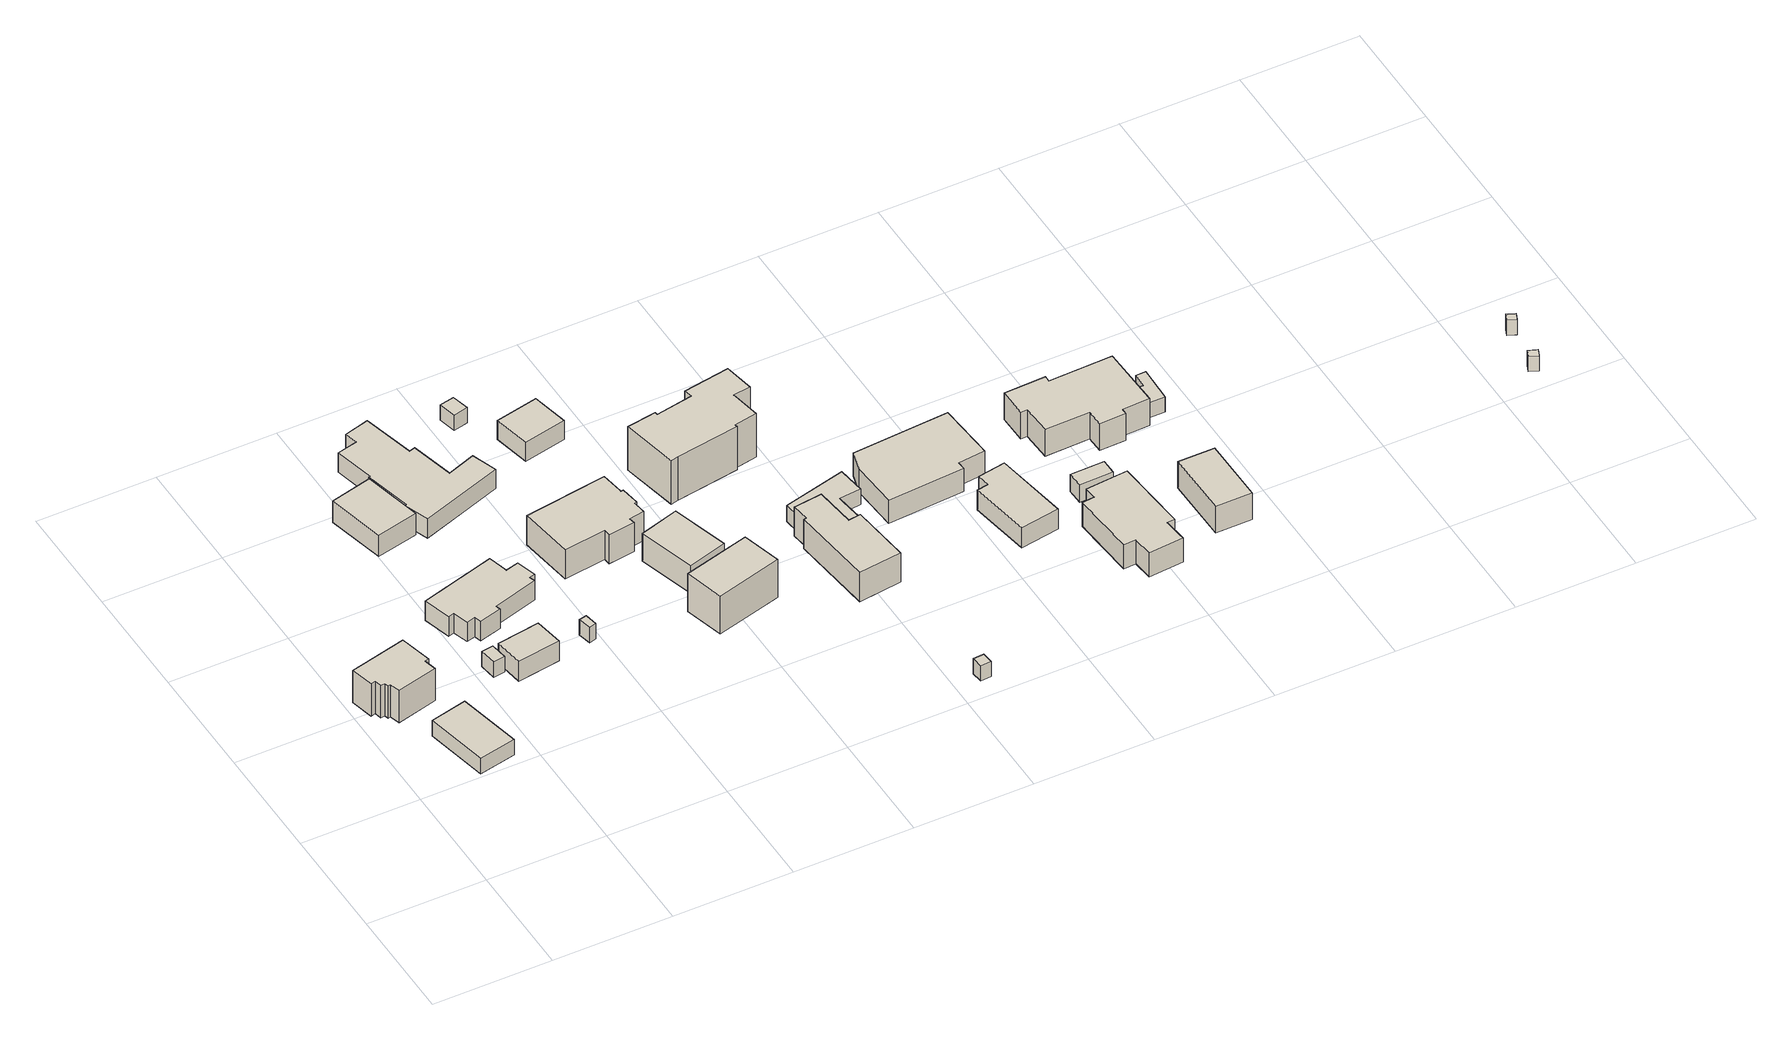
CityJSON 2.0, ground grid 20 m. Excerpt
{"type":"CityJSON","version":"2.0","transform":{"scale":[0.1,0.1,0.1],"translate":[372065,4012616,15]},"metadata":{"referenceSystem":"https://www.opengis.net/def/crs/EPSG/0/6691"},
"CityObjects":{
"building1":{"type":"Building","attributes":{"枝番":1,"利根川水系渡良瀬川洪水浸水想定区域（計画規模）.規模":"L1","利根川水系渡良瀬川洪水浸水想定区域（計画規模）.浸水ランク":"1","利根川水系渡良瀬川洪水浸水想定区域（計画規模）.浸水深":0.05,"利根川水系渡良瀬川洪水浸水想定区域（想定最大規模）.規模":"L2","利根川水系渡良瀬川洪水浸水想定区域（想定最大規模）.浸水ランク":"2","利根川水系渡良瀬川洪水浸水想定区域（想定最大規模）.浸水深":0.65,"利根川水系渡良瀬川洪水浸水想定区域（想定最大規模）.継続時間":14.2,"利根川水系矢場川洪水浸水想定区域（想定最大規模）.規模":"L2","利根川水系矢場川洪水浸水想定区域（想定最大規模）.浸水ランク":"1","利根川水系矢場川洪水浸水想定区域（想定最大規模）.浸水深":0.19,"利根川水系利根川洪水浸水想定区域（計画規模）.規模":"L1","利根川水系利根川洪水浸水想定区域（計画規模）.浸水ランク":"2","利根川水系利根川洪水浸水想定区域（計画規模）.浸水深":1.1,"利根川水系利根川洪水浸水想定区域（想定最大規模）.規模":"L2","利根川水系利根川洪水浸水想定区域（想定最大規模）.浸水ランク":"3","利根川水系利根川洪水浸水想定区域（想定最大規模）.浸水深":3.33,"usage":"411","measuredHeight":6.7,"BuildingDetails.prefecture":"10","BuildingDetails.city":"10207","BuildingDetails.surveyYear":2016},"geometry":[{"type":"Solid","lod":"1","boundaries":[[[[0,1,2,3,4,5,6,7,8,9,10,11]],[[10,12,13,11]],[[9,14,12,10]],[[8,15,14,9]],[[7,16,15,8]],[[6,17,16,7]],[[5,18,17,6]],[[4,19,18,5]],[[3,20,19,4]],[[2,21,20,3]],[[1,22,21,2]],[[0,23,22,1]],[[11,13,23,0]],[[12,14,15,16,17,18,19,20,21,22,23,13]]]]}]},
"building2":{"type":"Building","attributes":{"枝番":1,"利根川水系渡良瀬川洪水浸水想定区域（計画規模）.規模":"L1","利根川水系渡良瀬川洪水浸水想定区域（計画規模）.浸水ランク":"1","利根川水系渡良瀬川洪水浸水想定区域（計画規模）.浸水深":0.25,"利根川水系渡良瀬川洪水浸水想定区域（想定最大規模）.規模":"L2","利根川水系渡良瀬川洪水浸水想定区域（想定最大規模）.浸水ランク":"2","利根川水系渡良瀬川洪水浸水想定区域（想定最大規模）.浸水深":1.23,"利根川水系渡良瀬川洪水浸水想定区域（想定最大規模）.継続時間":14.2,"利根川水系矢場川洪水浸水想定区域（想定最大規模）.規模":"L2","利根川水系矢場川洪水浸水想定区域（想定最大規模）.浸水ランク":"1","利根川水系矢場川洪水浸水想定区域（想定最大規模）.浸水深":0.03,"利根川水系利根川洪水浸水想定区域（計画規模）.規模":"L1","利根川水系利根川洪水浸水想定区域（計画規模）.浸水ランク":"2","利根川水系利根川洪水浸水想定区域（計画規模）.浸水深":1.6,"利根川水系利根川洪水浸水想定区域（想定最大規模）.規模":"L2","利根川水系利根川洪水浸水想定区域（想定最大規模）.浸水ランク":"3","利根川水系利根川洪水浸水想定区域（想定最大規模）.浸水深":3.83,"usage":"411","measuredHeight":7,"BuildingDetails.prefecture":"10","BuildingDetails.city":"10207","BuildingDetails.surveyYear":2016},"geometry":[{"type":"Solid","lod":"1","boundaries":[[[[24,25,26,27]],[[26,28,29,27]],[[25,30,28,26]],[[24,31,30,25]],[[27,29,31,24]],[[28,30,31,29]]]]}]},
"building3":{"type":"Building","attributes":{"枝番":1,"利根川水系渡良瀬川洪水浸水想定区域（計画規模）.規模":"L1","利根川水系渡良瀬川洪水浸水想定区域（計画規模）.浸水ランク":"1","利根川水系渡良瀬川洪水浸水想定区域（計画規模）.浸水深":0.46,"利根川水系渡良瀬川洪水浸水想定区域（想定最大規模）.規模":"L2","利根川水系渡良瀬川洪水浸水想定区域（想定最大規模）.浸水ランク":"2","利根川水系渡良瀬川洪水浸水想定区域（想定最大規模）.浸水深":1.39,"利根川水系渡良瀬川洪水浸水想定区域（想定最大規模）.継続時間":38.4,"利根川水系矢場川洪水浸水想定区域（想定最大規模）.規模":"L2","利根川水系矢場川洪水浸水想定区域（想定最大規模）.浸水ランク":"1","利根川水系矢場川洪水浸水想定区域（想定最大規模）.浸水深":0.12,"利根川水系利根川洪水浸水想定区域（計画規模）.規模":"L1","利根川水系利根川洪水浸水想定区域（計画規模）.浸水ランク":"2","利根川水系利根川洪水浸水想定区域（計画規模）.浸水深":1.9,"利根川水系利根川洪水浸水想定区域（想定最大規模）.規模":"L2","利根川水系利根川洪水浸水想定区域（想定最大規模）.浸水ランク":"3","利根川水系利根川洪水浸水想定区域（想定最大規模）.浸水深":4.13,"BuildingDetails.prefecture":"10","BuildingDetails.city":"10207"},"geometry":[{"type":"Solid","lod":"1","boundaries":[[[[32,33,34,35]],[[34,36,37,35]],[[33,38,36,34]],[[32,39,38,33]],[[35,37,39,32]],[[36,38,39,37]]]]}]},
"building4":{"type":"Building","attributes":{"枝番":1,"利根川水系渡良瀬川洪水浸水想定区域（計画規模）.規模":"L1","利根川水系渡良瀬川洪水浸水想定区域（計画規模）.浸水ランク":"2","利根川水系渡良瀬川洪水浸水想定区域（計画規模）.浸水深":0.56,"利根川水系渡良瀬川洪水浸水想定区域（想定最大規模）.規模":"L2","利根川水系渡良瀬川洪水浸水想定区域（想定最大規模）.浸水ランク":"2","利根川水系渡良瀬川洪水浸水想定区域（想定最大規模）.浸水深":1.53,"利根川水系渡良瀬川洪水浸水想定区域（想定最大規模）.継続時間":38.4,"利根川水系矢場川洪水浸水想定区域（想定最大規模）.規模":"L2","利根川水系矢場川洪水浸水想定区域（想定最大規模）.浸水ランク":"1","利根川水系矢場川洪水浸水想定区域（想定最大規模）.浸水深":0.14,"利根川水系利根川洪水浸水想定区域（計画規模）.規模":"L1","利根川水系利根川洪水浸水想定区域（計画規模）.浸水ランク":"2","利根川水系利根川洪水浸水想定区域（計画規模）.浸水深":2.1,"利根川水系利根川洪水浸水想定区域（想定最大規模）.規模":"L2","利根川水系利根川洪水浸水想定区域（想定最大規模）.浸水ランク":"3","利根川水系利根川洪水浸水想定区域（想定最大規模）.浸水深":4.33,"measuredHeight":4.8,"BuildingDetails.prefecture":"10","BuildingDetails.city":"10207"},"geometry":[{"type":"Solid","lod":"1","boundaries":[[[[40,41,42,43]],[[42,44,45,43]],[[41,46,44,42]],[[40,47,46,41]],[[43,45,47,40]],[[44,46,47,45]]]]}]},
"building5":{"type":"Building","attributes":{"枝番":1,"利根川水系渡良瀬川洪水浸水想定区域（計画規模）.規模":"L1","利根川水系渡良瀬川洪水浸水想定区域（計画規模）.浸水ランク":"1","利根川水系渡良瀬川洪水浸水想定区域（計画規模）.浸水深":0.36,"利根川水系渡良瀬川洪水浸水想定区域（計画規模）.継続時間":3.5,"利根川水系渡良瀬川洪水浸水想定区域（想定最大規模）.規模":"L2","利根川水系渡良瀬川洪水浸水想定区域（想定最大規模）.浸水ランク":"2","利根川水系渡良瀬川洪水浸水想定区域（想定最大規模）.浸水深":1.28,"利根川水系渡良瀬川洪水浸水想定区域（想定最大規模）.継続時間":102.3,"利根川水系矢場川洪水浸水想定区域（想定最大規模）.規模":"L2","利根川水系矢場川洪水浸水想定区域（想定最大規模）.浸水ランク":"1","利根川水系矢場川洪水浸水想定区域（想定最大規模）.浸水深":0.05,"利根川水系利根川洪水浸水想定区域（計画規模）.規模":"L1","利根川水系利根川洪水浸水想定区域（計画規模）.浸水ランク":"2","利根川水系利根川洪水浸水想定区域（計画規模）.浸水深":1.9,"利根川水系利根川洪水浸水想定区域（想定最大規模）.規模":"L2","利根川水系利根川洪水浸水想定区域（想定最大規模）.浸水ランク":"3","利根川水系利根川洪水浸水想定区域（想定最大規模）.浸水深":4.13,"usage":"411","measuredHeight":4.8,"BuildingDetails.prefecture":"10","BuildingDetails.city":"10207","BuildingDetails.surveyYear":2016},"geometry":[{"type":"Solid","lod":"1","boundaries":[[[[48,49,50,51,52,53,54,55,56,57,58,59,60,61]],[[60,62,63,61]],[[59,64,62,60]],[[58,65,64,59]],[[57,66,65,58]],[[56,67,66,57]],[[55,68,67,56]],[[54,69,68,55]],[[53,70,69,54]],[[52,71,70,53]],[[51,72,71,52]],[[50,73,72,51]],[[49,74,73,50]],[[48,75,74,49]],[[61,63,75,48]],[[62,64,65,66,67,68,69,70,71,72,73,74,75,63]]]]}]},
"building6":{"type":"Building","attributes":{"枝番":1,"利根川水系渡良瀬川洪水浸水想定区域（計画規模）.規模":"L1","利根川水系渡良瀬川洪水浸水想定区域（計画規模）.浸水ランク":"1","利根川水系渡良瀬川洪水浸水想定区域（計画規模）.浸水深":0.09,"利根川水系渡良瀬川洪水浸水想定区域（計画規模）.継続時間":3.5,"利根川水系渡良瀬川洪水浸水想定区域（想定最大規模）.規模":"L2","利根川水系渡良瀬川洪水浸水想定区域（想定最大規模）.浸水ランク":"2","利根川水系渡良瀬川洪水浸水想定区域（想定最大規模）.浸水深":0.92,"利根川水系渡良瀬川洪水浸水想定区域（想定最大規模）.継続時間":102.3,"利根川水系矢場川洪水浸水想定区域（想定最大規模）.規模":"L2","利根川水系矢場川洪水浸水想定区域（想定最大規模）.浸水ランク":"1","利根川水系矢場川洪水浸水想定区域（想定最大規模）.浸水深":0.08,"利根川水系利根川洪水浸水想定区域（計画規模）.規模":"L1","利根川水系利根川洪水浸水想定区域（計画規模）.浸水ランク":"2","利根川水系利根川洪水浸水想定区域（計画規模）.浸水深":1.5,"利根川水系利根川洪水浸水想定区域（想定最大規模）.規模":"L2","利根川水系利根川洪水浸水想定区域（想定最大規模）.浸水ランク":"3","利根川水系利根川洪水浸水想定区域（想定最大規模）.浸水深":3.73,"usage":"411","measuredHeight":4.7,"BuildingDetails.prefecture":"10","BuildingDetails.city":"10207","BuildingDetails.surveyYear":2016},"geometry":[{"type":"Solid","lod":"1","boundaries":[[[[76,77,78,79]],[[78,80,81,79]],[[77,82,80,78]],[[76,83,82,77]],[[79,81,83,76]],[[80,82,83,81]]]]}]},
"building7":{"type":"Building","attributes":{"枝番":1,"利根川水系渡良瀬川洪水浸水想定区域（計画規模）.規模":"L1","利根川水系渡良瀬川洪水浸水想定区域（計画規模）.浸水ランク":"2","利根川水系渡良瀬川洪水浸水想定区域（計画規模）.浸水深":0.87,"利根川水系渡良瀬川洪水浸水想定区域（想定最大規模）.規模":"L2","利根川水系渡良瀬川洪水浸水想定区域（想定最大規模）.浸水ランク":"2","利根川水系渡良瀬川洪水浸水想定区域（想定最大規模）.浸水深":1.87,"利根川水系渡良瀬川洪水浸水想定区域（想定最大規模）.継続時間":38.4,"利根川水系矢場川洪水浸水想定区域（想定最大規模）.規模":"L2","利根川水系矢場川洪水浸水想定区域（想定最大規模）.浸水ランク":"1","利根川水系矢場川洪水浸水想定区域（想定最大規模）.浸水深":0.38,"利根川水系利根川洪水浸水想定区域（計画規模）.規模":"L1","利根川水系利根川洪水浸水想定区域（計画規模）.浸水ランク":"2","利根川水系利根川洪水浸水想定区域（計画規模）.浸水深":2.5,"利根川水系利根川洪水浸水想定区域（想定最大規模）.規模":"L2","利根川水系利根川洪水浸水想定区域（想定最大規模）.浸水ランク":"3","利根川水系利根川洪水浸水想定区域（想定最大規模）.浸水深":4.73,"BuildingDetails.prefecture":"10","BuildingDetails.city":"10207"},"geometry":[{"type":"Solid","lod":"1","boundaries":[[[[84,85,86,87]],[[86,88,89,87]],[[85,90,88,86]],[[84,91,90,85]],[[87,89,91,84]],[[88,90,91,89]]]]}]},
"building8":{"type":"Building","attributes":{"枝番":1,"利根川水系渡良瀬川洪水浸水想定区域（計画規模）.規模":"L1","利根川水系渡良瀬川洪水浸水想定区域（計画規模）.浸水ランク":"1","利根川水系渡良瀬川洪水浸水想定区域（計画規模）.浸水深":0.36,"利根川水系渡良瀬川洪水浸水想定区域（計画規模）.継続時間":3.5,"利根川水系渡良瀬川洪水浸水想定区域（想定最大規模）.規模":"L2","利根川水系渡良瀬川洪水浸水想定区域（想定最大規模）.浸水ランク":"2","利根川水系渡良瀬川洪水浸水想定区域（想定最大規模）.浸水深":1.18,"利根川水系渡良瀬川洪水浸水想定区域（想定最大規模）.継続時間":102.3,"利根川水系矢場川洪水浸水想定区域（想定最大規模）.規模":"L2","利根川水系矢場川洪水浸水想定区域（想定最大規模）.浸水ランク":"1","利根川水系矢場川洪水浸水想定区域（想定最大規模）.浸水深":0.07,"利根川水系利根川洪水浸水想定区域（計画規模）.規模":"L1","利根川水系利根川洪水浸水想定区域（計画規模）.浸水ランク":"2","利根川水系利根川洪水浸水想定区域（計画規模）.浸水深":1.9,"利根川水系利根川洪水浸水想定区域（想定最大規模）.規模":"L2","利根川水系利根川洪水浸水想定区域（想定最大規模）.浸水ランク":"3","利根川水系利根川洪水浸水想定区域（想定最大規模）.浸水深":4.13,"usage":"411","measuredHeight":4.9,"BuildingDetails.prefecture":"10","BuildingDetails.city":"10207","BuildingDetails.surveyYear":2016},"geometry":[{"type":"Solid","lod":"1","boundaries":[[[[92,93,94,95,96,97,98,99,100,101,102,103,104,105]],[[104,106,107,105]],[[103,108,106,104]],[[102,109,108,103]],[[101,110,109,102]],[[100,111,110,101]],[[99,112,111,100]],[[98,113,112,99]],[[97,114,113,98]],[[96,115,114,97]],[[95,116,115,96]],[[94,117,116,95]],[[93,118,117,94]],[[92,119,118,93]],[[105,107,119,92]],[[106,108,109,110,111,112,113,114,115,116,117,118,119,107]]]]}]},
"building9":{"type":"Building","attributes":{"枝番":1,"利根川水系渡良瀬川洪水浸水想定区域（計画規模）.規模":"L1","利根川水系渡良瀬川洪水浸水想定区域（計画規模）.浸水ランク":"2","利根川水系渡良瀬川洪水浸水想定区域（計画規模）.浸水深":0.55,"利根川水系渡良瀬川洪水浸水想定区域（計画規模）.継続時間":6,"利根川水系渡良瀬川洪水浸水想定区域（想定最大規模）.規模":"L2","利根川水系渡良瀬川洪水浸水想定区域（想定最大規模）.浸水ランク":"2","利根川水系渡良瀬川洪水浸水想定区域（想定最大規模）.浸水深":1.46,"利根川水系渡良瀬川洪水浸水想定区域（想定最大規模）.継続時間":135.3,"利根川水系矢場川洪水浸水想定区域（想定最大規模）.規模":"L2","利根川水系矢場川洪水浸水想定区域（想定最大規模）.浸水ランク":"1","利根川水系矢場川洪水浸水想定区域（想定最大規模）.浸水深":0.01,"利根川水系利根川洪水浸水想定区域（計画規模）.規模":"L1","利根川水系利根川洪水浸水想定区域（計画規模）.浸水ランク":"2","利根川水系利根川洪水浸水想定区域（計画規模）.浸水深":2.2,"利根川水系利根川洪水浸水想定区域（想定最大規模）.規模":"L2","利根川水系利根川洪水浸水想定区域（想定最大規模）.浸水ランク":"3","利根川水系利根川洪水浸水想定区域（想定最大規模）.浸水深":4.43,"usage":"411","measuredHeight":8.1,"BuildingDetails.prefecture":"10","BuildingDetails.city":"10207","BuildingDetails.surveyYear":2016},"geometry":[{"type":"Solid","lod":"1","boundaries":[[[[120,121,122,123,124,125,126,127,128,129,130,131]],[[130,132,133,131]],[[129,134,132,130]],[[128,135,134,129]],[[127,136,135,128]],[[126,137,136,127]],[[125,138,137,126]],[[124,139,138,125]],[[123,140,139,124]],[[122,141,140,123]],[[121,142,141,122]],[[120,143,142,121]],[[131,133,143,120]],[[132,134,135,136,137,138,139,140,141,142,143,133]]]]}]},
"building10":{"type":"Building","attributes":{"枝番":1,"利根川水系渡良瀬川洪水浸水想定区域（計画規模）.規模":"L1","利根川水系渡良瀬川洪水浸水想定区域（計画規模）.浸水ランク":"1","利根川水系渡良瀬川洪水浸水想定区域（計画規模）.浸水深":0.23,"利根川水系渡良瀬川洪水浸水想定区域（計画規模）.継続時間":3.5,"利根川水系渡良瀬川洪水浸水想定区域（想定最大規模）.規模":"L2","利根川水系渡良瀬川洪水浸水想定区域（想定最大規模）.浸水ランク":"2","利根川水系渡良瀬川洪水浸水想定区域（想定最大規模）.浸水深":1.08,"利根川水系渡良瀬川洪水浸水想定区域（想定最大規模）.継続時間":102.3,"利根川水系矢場川洪水浸水想定区域（想定最大規模）.規模":"L2","利根川水系利根川洪水浸水想定区域（計画規模）.規模":"L1","利根川水系利根川洪水浸水想定区域（計画規模）.浸水ランク":"2","利根川水系利根川洪水浸水想定区域（計画規模）.浸水深":1.9,"利根川水系利根川洪水浸水想定区域（想定最大規模）.規模":"L2","利根川水系利根川洪水浸水想定区域（想定最大規模）.浸水ランク":"3","利根川水系利根川洪水浸水想定区域（想定最大規模）.浸水深":4.13,"BuildingDetails.prefecture":"10","BuildingDetails.city":"10207"},"geometry":[{"type":"Solid","lod":"1","boundaries":[[[[144,145,146,147]],[[146,148,149,147]],[[145,150,148,146]],[[144,151,150,145]],[[147,149,151,144]],[[148,150,151,149]]]]}]},
"building11":{"type":"Building","attributes":{"枝番":1,"利根川水系渡良瀬川洪水浸水想定区域（計画規模）.規模":"L1","利根川水系渡良瀬川洪水浸水想定区域（計画規模）.浸水ランク":"2","利根川水系渡良瀬川洪水浸水想定区域（計画規模）.浸水深":0.52,"利根川水系渡良瀬川洪水浸水想定区域（計画規模）.継続時間":1.4,"利根川水系渡良瀬川洪水浸水想定区域（想定最大規模）.規模":"L2","利根川水系渡良瀬川洪水浸水想定区域（想定最大規模）.浸水ランク":"2","利根川水系渡良瀬川洪水浸水想定区域（想定最大規模）.浸水深":1.37,"利根川水系渡良瀬川洪水浸水想定区域（想定最大規模）.継続時間":82.3,"利根川水系矢場川洪水浸水想定区域（想定最大規模）.規模":"L2","利根川水系矢場川洪水浸水想定区域（想定最大規模）.浸水ランク":"1","利根川水系矢場川洪水浸水想定区域（想定最大規模）.浸水深":0.1,"利根川水系利根川洪水浸水想定区域（計画規模）.規模":"L1","利根川水系利根川洪水浸水想定区域（計画規模）.浸水ランク":"2","利根川水系利根川洪水浸水想定区域（計画規模）.浸水深":2.2,"利根川水系利根川洪水浸水想定区域（想定最大規模）.規模":"L2","利根川水系利根川洪水浸水想定区域（想定最大規模）.浸水ランク":"3","利根川水系利根川洪水浸水想定区域（想定最大規模）.浸水深":4.43,"usage":"411","measuredHeight":8.1,"BuildingDetails.prefecture":"10","BuildingDetails.city":"10207","BuildingDetails.surveyYear":2016},"geometry":[{"type":"Solid","lod":"1","boundaries":[[[[152,153,154,155]],[[154,156,157,155]],[[153,158,156,154]],[[152,159,158,153]],[[155,157,159,152]],[[156,158,159,157]]]]}]},
"building12":{"type":"Building","attributes":{"枝番":1,"利根川水系渡良瀬川洪水浸水想定区域（計画規模）.規模":"L1","利根川水系渡良瀬川洪水浸水想定区域（計画規模）.浸水ランク":"1","利根川水系渡良瀬川洪水浸水想定区域（計画規模）.浸水深":0.32,"利根川水系渡良瀬川洪水浸水想定区域（計画規模）.継続時間":1.4,"利根川水系渡良瀬川洪水浸水想定区域（想定最大規模）.規模":"L2","利根川水系渡良瀬川洪水浸水想定区域（想定最大規模）.浸水ランク":"2","利根川水系渡良瀬川洪水浸水想定区域（想定最大規模）.浸水深":1.16,"利根川水系渡良瀬川洪水浸水想定区域（想定最大規模）.継続時間":82.3,"利根川水系矢場川洪水浸水想定区域（想定最大規模）.規模":"L2","利根川水系矢場川洪水浸水想定区域（想定最大規模）.浸水ランク":"1","利根川水系矢場川洪水浸水想定区域（想定最大規模）.浸水深":0.27,"利根川水系利根川洪水浸水想定区域（計画規模）.規模":"L1","利根川水系利根川洪水浸水想定区域（計画規模）.浸水ランク":"2","利根川水系利根川洪水浸水想定区域（計画規模）.浸水深":2,"利根川水系利根川洪水浸水想定区域（想定最大規模）.規模":"L2","利根川水系利根川洪水浸水想定区域（想定最大規模）.浸水ランク":"3","利根川水系利根川洪水浸水想定区域（想定最大規模）.浸水深":4.23,"usage":"411","measuredHeight":5.7,"BuildingDetails.prefecture":"10","BuildingDetails.city":"10207","BuildingDetails.surveyYear":2016},"geometry":[{"type":"Solid","lod":"1","boundaries":[[[[160,161,162,163]],[[162,164,165,163]],[[161,166,164,162]],[[160,167,166,161]],[[163,165,167,160]],[[164,166,167,165]]]]}]},
"building13":{"type":"Building","attributes":{"枝番":1,"利根川水系渡良瀬川洪水浸水想定区域（計画規模）.規模":"L1","利根川水系渡良瀬川洪水浸水想定区域（計画規模）.浸水ランク":"2","利根川水系渡良瀬川洪水浸水想定区域（計画規模）.浸水深":0.62,"利根川水系渡良瀬川洪水浸水想定区域（計画規模）.継続時間":6,"利根川水系渡良瀬川洪水浸水想定区域（想定最大規模）.規模":"L2","利根川水系渡良瀬川洪水浸水想定区域（想定最大規模）.浸水ランク":"2","利根川水系渡良瀬川洪水浸水想定区域（想定最大規模）.浸水深":1.48,"利根川水系渡良瀬川洪水浸水想定区域（想定最大規模）.継続時間":135.3,"利根川水系矢場川洪水浸水想定区域（想定最大規模）.規模":"L2","利根川水系矢場川洪水浸水想定区域（想定最大規模）.浸水ランク":"1","利根川水系矢場川洪水浸水想定区域（想定最大規模）.浸水深":0.15,"利根川水系利根川洪水浸水想定区域（計画規模）.規模":"L1","利根川水系利根川洪水浸水想定区域（計画規模）.浸水ランク":"2","利根川水系利根川洪水浸水想定区域（計画規模）.浸水深":2.3,"利根川水系利根川洪水浸水想定区域（想定最大規模）.規模":"L2","利根川水系利根川洪水浸水想定区域（想定最大規模）.浸水ランク":"3","利根川水系利根川洪水浸水想定区域（想定最大規模）.浸水深":4.53,"measuredHeight":3.9,"BuildingDetails.prefecture":"10","BuildingDetails.city":"10207"},"geometry":[{"type":"Solid","lod":"1","boundaries":[[[[168,169,170,171]],[[170,172,173,171]],[[169,174,172,170]],[[168,175,174,169]],[[171,173,175,168]],[[172,174,175,173]]]]}]},
"building14":{"type":"Building","attributes":{"枝番":1,"利根川水系渡良瀬川洪水浸水想定区域（計画規模）.規模":"L1","利根川水系渡良瀬川洪水浸水想定区域（計画規模）.継続時間":5.8,"利根川水系渡良瀬川洪水浸水想定区域（想定最大規模）.規模":"L2","利根川水系渡良瀬川洪水浸水想定区域（想定最大規模）.浸水ランク":"1","利根川水系渡良瀬川洪水浸水想定区域（想定最大規模）.浸水深":0.23,"利根川水系渡良瀬川洪水浸水想定区域（想定最大規模）.継続時間":132,"利根川水系矢場川洪水浸水想定区域（想定最大規模）.規模":"L2","利根川水系利根川洪水浸水想定区域（計画規模）.規模":"L1","利根川水系利根川洪水浸水想定区域（計画規模）.浸水ランク":"2","利根川水系利根川洪水浸水想定区域（計画規模）.浸水深":1,"利根川水系利根川洪水浸水想定区域（想定最大規模）.規模":"L2","利根川水系利根川洪水浸水想定区域（想定最大規模）.浸水ランク":"3","利根川水系利根川洪水浸水想定区域（想定最大規模）.浸水深":3.23,"BuildingDetails.prefecture":"10","BuildingDetails.city":"10207"},"geometry":[{"type":"Solid","lod":"1","boundaries":[[[[176,177,178,179]],[[178,180,181,179]],[[177,182,180,178]],[[176,183,182,177]],[[179,181,183,176]],[[180,182,183,181]]]]}]},
"building15":{"type":"Building","attributes":{"枝番":1,"利根川水系渡良瀬川洪水浸水想定区域（計画規模）.規模":"L1","利根川水系渡良瀬川洪水浸水想定区域（計画規模）.浸水ランク":"1","利根川水系渡良瀬川洪水浸水想定区域（計画規模）.浸水深":0.4,"利根川水系渡良瀬川洪水浸水想定区域（想定最大規模）.規模":"L2","利根川水系渡良瀬川洪水浸水想定区域（想定最大規模）.浸水ランク":"2","利根川水系渡良瀬川洪水浸水想定区域（想定最大規模）.浸水深":1.25,"利根川水系渡良瀬川洪水浸水想定区域（想定最大規模）.継続時間":38.9,"利根川水系矢場川洪水浸水想定区域（想定最大規模）.規模":"L2","利根川水系矢場川洪水浸水想定区域（想定最大規模）.浸水ランク":"1","利根川水系矢場川洪水浸水想定区域（想定最大規模）.浸水深":0.05,"利根川水系利根川洪水浸水想定区域（計画規模）.規模":"L1","利根川水系利根川洪水浸水想定区域（計画規模）.浸水ランク":"2","利根川水系利根川洪水浸水想定区域（計画規模）.浸水深":2.1,"利根川水系利根川洪水浸水想定区域（想定最大規模）.規模":"L2","利根川水系利根川洪水浸水想定区域（想定最大規模）.浸水ランク":"3","利根川水系利根川洪水浸水想定区域（想定最大規模）.浸水深":4.33,"usage":"411","measuredHeight":6.1,"BuildingDetails.prefecture":"10","BuildingDetails.city":"10207","BuildingDetails.surveyYear":2016},"geometry":[{"type":"Solid","lod":"1","boundaries":[[[[184,185,186,187,188,189,190,191,192]],[[191,193,194,192]],[[190,195,193,191]],[[189,196,195,190]],[[188,197,196,189]],[[187,198,197,188]],[[186,199,198,187]],[[185,200,199,186]],[[184,201,200,185]],[[192,194,201,184]],[[193,195,196,197,198,199,200,201,194]]]]}]},
"building16":{"type":"Building","attributes":{"枝番":1,"利根川水系渡良瀬川洪水浸水想定区域（計画規模）.規模":"L1","利根川水系渡良瀬川洪水浸水想定区域（計画規模）.浸水ランク":"1","利根川水系渡良瀬川洪水浸水想定区域（計画規模）.浸水深":0.2,"利根川水系渡良瀬川洪水浸水想定区域（計画規模）.継続時間":6,"利根川水系渡良瀬川洪水浸水想定区域（想定最大規模）.規模":"L2","利根川水系渡良瀬川洪水浸水想定区域（想定最大規模）.浸水ランク":"2","利根川水系渡良瀬川洪水浸水想定区域（想定最大規模）.浸水深":1.05,"利根川水系渡良瀬川洪水浸水想定区域（想定最大規模）.継続時間":135.3,"利根川水系矢場川洪水浸水想定区域（想定最大規模）.規模":"L2","利根川水系矢場川洪水浸水想定区域（想定最大規模）.浸水ランク":"1","利根川水系矢場川洪水浸水想定区域（想定最大規模）.浸水深":0.09,"利根川水系利根川洪水浸水想定区域（計画規模）.規模":"L1","利根川水系利根川洪水浸水想定区域（計画規模）.浸水ランク":"2","利根川水系利根川洪水浸水想定区域（計画規模）.浸水深":1.9,"利根川水系利根川洪水浸水想定区域（想定最大規模）.規模":"L2","利根川水系利根川洪水浸水想定区域（想定最大規模）.浸水ランク":"3","利根川水系利根川洪水浸水想定区域（想定最大規模）.浸水深":4.13,"usage":"411","measuredHeight":10.5,"BuildingDetails.prefecture":"10","BuildingDetails.city":"10207","BuildingDetails.surveyYear":2016},"geometry":[{"type":"Solid","lod":"1","boundaries":[[[[202,203,204,205,206,207,208,209,210,211,212,213,214]],[[213,215,216,214]],[[212,217,215,213]],[[211,218,217,212]],[[210,219,218,211]],[[209,220,219,210]],[[208,221,220,209]],[[207,222,221,208]],[[206,223,222,207]],[[205,224,223,206]],[[204,225,224,205]],[[203,226,225,204]],[[202,227,226,203]],[[214,216,227,202]],[[215,217,218,219,220,221,222,223,224,225,226,227,216]]]]}]},
"building17":{"type":"Building","attributes":{"枝番":1,"利根川水系渡良瀬川洪水浸水想定区域（計画規模）.規模":"L1","利根川水系渡良瀬川洪水浸水想定区域（計画規模）.浸水ランク":"1","利根川水系渡良瀬川洪水浸水想定区域（計画規模）.浸水深":0.4,"利根川水系渡良瀬川洪水浸水想定区域（想定最大規模）.規模":"L2","利根川水系渡良瀬川洪水浸水想定区域（想定最大規模）.浸水ランク":"2","利根川水系渡良瀬川洪水浸水想定区域（想定最大規模）.浸水深":1.25,"利根川水系渡良瀬川洪水浸水想定区域（想定最大規模）.継続時間":38.9,"利根川水系矢場川洪水浸水想定区域（想定最大規模）.規模":"L2","利根川水系利根川洪水浸水想定区域（計画規模）.規模":"L1","利根川水系利根川洪水浸水想定区域（計画規模）.浸水ランク":"2","利根川水系利根川洪水浸水想定区域（計画規模）.浸水深":2.1,"利根川水系利根川洪水浸水想定区域（想定最大規模）.規模":"L2","利根川水系利根川洪水浸水想定区域（想定最大規模）.浸水ランク":"3","利根川水系利根川洪水浸水想定区域（想定最大規模）.浸水深":4.33,"usage":"411","measuredHeight":4.1,"BuildingDetails.prefecture":"10","BuildingDetails.city":"10207","BuildingDetails.surveyYear":2016},"geometry":[{"type":"Solid","lod":"1","boundaries":[[[[228,229,230,231,232,233,234,235,236]],[[235,237,238,236]],[[234,239,237,235]],[[233,240,239,234]],[[232,241,240,233]],[[231,242,241,232]],[[230,243,242,231]],[[229,244,243,230]],[[228,245,244,229]],[[236,238,245,228]],[[237,239,240,241,242,243,244,245,238]]]]}]},
"building18":{"type":"Building","attributes":{"枝番":1,"利根川水系渡良瀬川洪水浸水想定区域（計画規模）.規模":"L1","利根川水系渡良瀬川洪水浸水想定区域（計画規模）.浸水ランク":"1","利根川水系渡良瀬川洪水浸水想定区域（計画規模）.浸水深":0.19,"利根川水系渡良瀬川洪水浸水想定区域（想定最大規模）.規模":"L2","利根川水系渡良瀬川洪水浸水想定区域（想定最大規模）.浸水ランク":"2","利根川水系渡良瀬川洪水浸水想定区域（想定最大規模）.浸水深":1.04,"利根川水系渡良瀬川洪水浸水想定区域（想定最大規模）.継続時間":38.9,"利根川水系矢場川洪水浸水想定区域（想定最大規模）.規模":"L2","利根川水系多々良川洪水浸水想定区域（想定最大規模）.規模":"L2","利根川水系利根川洪水浸水想定区域（計画規模）.規模":"L1","利根川水系利根川洪水浸水想定区域（計画規模）.浸水ランク":"2","利根川水系利根川洪水浸水想定区域（計画規模）.浸水深":1.9,"利根川水系利根川洪水浸水想定区域（想定最大規模）.規模":"L2","利根川水系利根川洪水浸水想定区域（想定最大規模）.浸水ランク":"3","利根川水系利根川洪水浸水想定区域（想定最大規模）.浸水深":4.13,"usage":"411","measuredHeight":6.1,"BuildingDetails.prefecture":"10","BuildingDetails.city":"10207","BuildingDetails.surveyYear":2016},"geometry":[{"type":"Solid","lod":"1","boundaries":[[[[246,247,248,249,250,251,252]],[[251,253,254,252]],[[250,255,253,251]],[[249,256,255,250]],[[248,257,256,249]],[[247,258,257,248]],[[246,259,258,247]],[[252,254,259,246]],[[253,255,256,257,258,259,254]]]]}]},
"building19":{"type":"Building","attributes":{"枝番":1,"利根川水系渡良瀬川洪水浸水想定区域（計画規模）.規模":"L1","利根川水系渡良瀬川洪水浸水想定区域（計画規模）.浸水ランク":"2","利根川水系渡良瀬川洪水浸水想定区域（計画規模）.浸水深":0.5,"利根川水系渡良瀬川洪水浸水想定区域（想定最大規模）.規模":"L2","利根川水系渡良瀬川洪水浸水想定区域（想定最大規模）.浸水ランク":"2","利根川水系渡良瀬川洪水浸水想定区域（想定最大規模）.浸水深":1.34,"利根川水系渡良瀬川洪水浸水想定区域（想定最大規模）.継続時間":64,"利根川水系矢場川洪水浸水想定区域（想定最大規模）.規模":"L2","利根川水系矢場川洪水浸水想定区域（想定最大規模）.浸水ランク":"1","利根川水系矢場川洪水浸水想定区域（想定最大規模）.浸水深":0.14,"利根川水系利根川洪水浸水想定区域（計画規模）.規模":"L1","利根川水系利根川洪水浸水想定区域（計画規模）.浸水ランク":"2","利根川水系利根川洪水浸水想定区域（計画規模）.浸水深":2.2,"利根川水系利根川洪水浸水想定区域（想定最大規模）.規模":"L2","利根川水系利根川洪水浸水想定区域（想定最大規模）.浸水ランク":"3","利根川水系利根川洪水浸水想定区域（想定最大規模）.浸水深":4.43,"usage":"411","measuredHeight":4.5,"BuildingDetails.prefecture":"10","BuildingDetails.city":"10207","BuildingDetails.surveyYear":2016},"geometry":[{"type":"Solid","lod":"1","boundaries":[[[[260,261,262,263,264,265]],[[264,266,267,265]],[[263,268,266,264]],[[262,269,268,263]],[[261,270,269,262]],[[260,271,270,261]],[[265,267,271,260]],[[266,268,269,270,271,267]]]]}]},
"building20":{"type":"Building","attributes":{"枝番":1,"利根川水系渡良瀬川洪水浸水想定区域（計画規模）.規模":"L1","利根川水系渡良瀬川洪水浸水想定区域（計画規模）.浸水ランク":"2","利根川水系渡良瀬川洪水浸水想定区域（計画規模）.浸水深":0.8,"利根川水系渡良瀬川洪水浸水想定区域（計画規模）.継続時間":4,"利根川水系渡良瀬川洪水浸水想定区域（想定最大規模）.規模":"L2","利根川水系渡良瀬川洪水浸水想定区域（想定最大規模）.浸水ランク":"2","利根川水系渡良瀬川洪水浸水想定区域（想定最大規模）.浸水深":1.64,"利根川水系渡良瀬川洪水浸水想定区域（想定最大規模）.継続時間":109.8,"利根川水系矢場川洪水浸水想定区域（想定最大規模）.規模":"L2","利根川水系矢場川洪水浸水想定区域（想定最大規模）.浸水ランク":"1","利根川水系矢場川洪水浸水想定区域（想定最大規模）.浸水深":0.13,"利根川水系利根川洪水浸水想定区域（計画規模）.規模":"L1","利根川水系利根川洪水浸水想定区域（計画規模）.浸水ランク":"2","利根川水系利根川洪水浸水想定区域（計画規模）.浸水深":2.5,"利根川水系利根川洪水浸水想定区域（想定最大規模）.規模":"L2","利根川水系利根川洪水浸水想定区域（想定最大規模）.浸水ランク":"3","利根川水系利根川洪水浸水想定区域（想定最大規模）.浸水深":4.73,"usage":"411","measuredHeight":6.5,"BuildingDetails.prefecture":"10","BuildingDetails.city":"10207","BuildingDetails.surveyYear":2016},"geometry":[{"type":"Solid","lod":"1","boundaries":[[[[272,273,274,275,276,277,278,279,280,281]],[[280,282,283,281]],[[279,284,282,280]],[[278,285,284,279]],[[277,286,285,278]],[[276,287,286,277]],[[275,288,287,276]],[[274,289,288,275]],[[273,290,289,274]],[[272,291,290,273]],[[281,283,291,272]],[[282,284,285,286,287,288,289,290,291,283]]]]}]},
"building21":{"type":"Building","attributes":{"枝番":1,"利根川水系渡良瀬川洪水浸水想定区域（計画規模）.規模":"L1","利根川水系渡良瀬川洪水浸水想定区域（計画規模）.浸水ランク":"1","利根川水系渡良瀬川洪水浸水想定区域（計画規模）.浸水深":0.09,"利根川水系渡良瀬川洪水浸水想定区域（想定最大規模）.規模":"L2","利根川水系渡良瀬川洪水浸水想定区域（想定最大規模）.浸水ランク":"2","利根川水系渡良瀬川洪水浸水想定区域（想定最大規模）.浸水深":0.93,"利根川水系渡良瀬川洪水浸水想定区域（想定最大規模）.継続時間":64,"利根川水系利根川洪水浸水想定区域（計画規模）.規模":"L1","利根川水系利根川洪水浸水想定区域（計画規模）.浸水ランク":"2","利根川水系利根川洪水浸水想定区域（計画規模）.浸水深":1.8,"利根川水系利根川洪水浸水想定区域（想定最大規模）.規模":"L2","利根川水系利根川洪水浸水想定区域（想定最大規模）.浸水ランク":"3","利根川水系利根川洪水浸水想定区域（想定最大規模）.浸水深":4.03,"measuredHeight":3.9,"BuildingDetails.prefecture":"10","BuildingDetails.city":"10207"},"geometry":[{"type":"Solid","lod":"1","boundaries":[[[[292,293,294,295]],[[294,296,297,295]],[[293,298,296,294]],[[292,299,298,293]],[[295,297,299,292]],[[296,298,299,297]]]]}]},
"building22":{"type":"Building","attributes":{"枝番":1,"利根川水系渡良瀬川洪水浸水想定区域（計画規模）.規模":"L1","利根川水系渡良瀬川洪水浸水想定区域（計画規模）.浸水ランク":"1","利根川水系渡良瀬川洪水浸水想定区域（計画規模）.浸水深":0.08,"利根川水系渡良瀬川洪水浸水想定区域（想定最大規模）.規模":"L2","利根川水系渡良瀬川洪水浸水想定区域（想定最大規模）.浸水ランク":"2","利根川水系渡良瀬川洪水浸水想定区域（想定最大規模）.浸水深":0.84,"利根川水系渡良瀬川洪水浸水想定区域（想定最大規模）.継続時間":64,"利根川水系矢場川洪水浸水想定区域（想定最大規模）.規模":"L2","利根川水系矢場川洪水浸水想定区域（想定最大規模）.継続時間":9.1,"利根川水系多々良川洪水浸水想定区域（想定最大規模）.規模":"L2","利根川水系利根川洪水浸水想定区域（計画規模）.規模":"L1","利根川水系利根川洪水浸水想定区域（計画規模）.浸水ランク":"2","利根川水系利根川洪水浸水想定区域（計画規模）.浸水深":1.7,"利根川水系利根川洪水浸水想定区域（想定最大規模）.規模":"L2","利根川水系利根川洪水浸水想定区域（想定最大規模）.浸水ランク":"3","利根川水系利根川洪水浸水想定区域（想定最大規模）.浸水深":3.93,"usage":"411","measuredHeight":7.8,"BuildingDetails.prefecture":"10","BuildingDetails.city":"10207","BuildingDetails.surveyYear":2016},"geometry":[{"type":"Solid","lod":"1","boundaries":[[[[300,301,302,303,304,305,306,307,308,309,310,311]],[[310,312,313,311]],[[309,314,312,310]],[[308,315,314,309]],[[307,316,315,308]],[[306,317,316,307]],[[305,318,317,306]],[[304,319,318,305]],[[303,320,319,304]],[[302,321,320,303]],[[301,322,321,302]],[[300,323,322,301]],[[311,313,323,300]],[[312,314,315,316,317,318,319,320,321,322,323,313]]]]}]},
"building23":{"type":"Building","attributes":{"枝番":1,"利根川水系渡良瀬川洪水浸水想定区域（計画規模）.規模":"L1","利根川水系渡良瀬川洪水浸水想定区域（計画規模）.浸水ランク":"1","利根川水系渡良瀬川洪水浸水想定区域（計画規模）.浸水深":0.37,"利根川水系渡良瀬川洪水浸水想定区域（計画規模）.継続時間":5.6,"利根川水系渡良瀬川洪水浸水想定区域（想定最大規模）.規模":"L2","利根川水系渡良瀬川洪水浸水想定区域（想定最大規模）.浸水ランク":"2","利根川水系渡良瀬川洪水浸水想定区域（想定最大規模）.浸水深":1.23,"利根川水系渡良瀬川洪水浸水想定区域（想定最大規模）.継続時間":128.9,"利根川水系矢場川洪水浸水想定区域（想定最大規模）.規模":"L2","利根川水系利根川洪水浸水想定区域（計画規模）.規模":"L1","利根川水系利根川洪水浸水想定区域（計画規模）.浸水ランク":"2","利根川水系利根川洪水浸水想定区域（計画規模）.浸水深":2.1,"利根川水系利根川洪水浸水想定区域（想定最大規模）.規模":"L2","利根川水系利根川洪水浸水想定区域（想定最大規模）.浸水ランク":"3","利根川水系利根川洪水浸水想定区域（想定最大規模）.浸水深":4.33,"usage":"411","measuredHeight":5.7,"BuildingDetails.prefecture":"10","BuildingDetails.city":"10207","BuildingDetails.surveyYear":2016},"geometry":[{"type":"Solid","lod":"1","boundaries":[[[[324,325,326,327]],[[326,328,329,327]],[[325,330,328,326]],[[324,331,330,325]],[[327,329,331,324]],[[328,330,331,329]]]]}]},
"building24":{"type":"Building","attributes":{"枝番":1,"利根川水系渡良瀬川洪水浸水想定区域（計画規模）.規模":"L1","利根川水系渡良瀬川洪水浸水想定区域（計画規模）.浸水ランク":"1","利根川水系渡良瀬川洪水浸水想定区域（計画規模）.浸水深":0.18,"利根川水系渡良瀬川洪水浸水想定区域（計画規模）.継続時間":5,"利根川水系渡良瀬川洪水浸水想定区域（想定最大規模）.規模":"L2","利根川水系渡良瀬川洪水浸水想定区域（想定最大規模）.浸水ランク":"2","利根川水系渡良瀬川洪水浸水想定区域（想定最大規模）.浸水深":1.04,"利根川水系渡良瀬川洪水浸水想定区域（想定最大規模）.継続時間":120.7,"利根川水系矢場川洪水浸水想定区域（想定最大規模）.規模":"L2","利根川水系矢場川洪水浸水想定区域（想定最大規模）.継続時間":11.6,"利根川水系多々良川洪水浸水想定区域（想定最大規模）.規模":"L2","利根川水系利根川洪水浸水想定区域（計画規模）.規模":"L1","利根川水系利根川洪水浸水想定区域（計画規模）.浸水ランク":"2","利根川水系利根川洪水浸水想定区域（計画規模）.浸水深":1.9,"利根川水系利根川洪水浸水想定区域（想定最大規模）.規模":"L2","利根川水系利根川洪水浸水想定区域（想定最大規模）.浸水ランク":"3","利根川水系利根川洪水浸水想定区域（想定最大規模）.浸水深":4.13,"measuredHeight":3.1,"BuildingDetails.prefecture":"10","BuildingDetails.city":"10207"},"geometry":[{"type":"Solid","lod":"1","boundaries":[[[[332,333,334,335,336,337]],[[336,338,339,337]],[[335,340,338,336]],[[334,341,340,335]],[[333,342,341,334]],[[332,343,342,333]],[[337,339,343,332]],[[338,340,341,342,343,339]]]]}]},
"building25":{"type":"Building","attributes":{"枝番":1,"利根川水系渡良瀬川洪水浸水想定区域（計画規模）.規模":"L1","利根川水系渡良瀬川洪水浸水想定区域（計画規模）.浸水ランク":"2","利根川水系渡良瀬川洪水浸水想定区域（計画規模）.浸水深":1.77,"利根川水系渡良瀬川洪水浸水想定区域（計画規模）.継続時間":19.4,"利根川水系渡良瀬川洪水浸水想定区域（想定最大規模）.規模":"L2","利根川水系渡良瀬川洪水浸水想定区域（想定最大規模）.浸水ランク":"2","利根川水系渡良瀬川洪水浸水想定区域（想定最大規模）.浸水深":2.63,"利根川水系渡良瀬川洪水浸水想定区域（想定最大規模）.継続時間":202.4,"利根川水系矢場川洪水浸水想定区域（想定最大規模）.規模":"L2","利根川水系矢場川洪水浸水想定区域（想定最大規模）.浸水ランク":"2","利根川水系矢場川洪水浸水想定区域（想定最大規模）.浸水深":0.99,"利根川水系矢場川洪水浸水想定区域（想定最大規模）.継続時間":9.2,"利根川水系多々良川洪水浸水想定区域（想定最大規模）.規模":"L2","利根川水系多々良川洪水浸水想定区域（想定最大規模）.浸水ランク":"1","利根川水系多々良川洪水浸水想定区域（想定最大規模）.浸水深":0.48,"利根川水系利根川洪水浸水想定区域（計画規模）.規模":"L1","利根川水系利根川洪水浸水想定区域（計画規模）.浸水ランク":"3","利根川水系利根川洪水浸水想定区域（計画規模）.浸水深":3.5,"利根川水系利根川洪水浸水想定区域（想定最大規模）.規模":"L2","利根川水系利根川洪水浸水想定区域（想定最大規模）.浸水ランク":"4","利根川水系利根川洪水浸水想定区域（想定最大規模）.浸水深":5.73,"BuildingDetails.prefecture":"10","BuildingDetails.city":"10207"},"geometry":[{"type":"Solid","lod":"1","boundaries":[[[[344,345,346,347]],[[346,348,349,347]],[[345,350,348,346]],[[344,351,350,345]],[[347,349,351,344]],[[348,350,351,349]]]]}]},
"building26":{"type":"Building","attributes":{"枝番":1,"利根川水系渡良瀬川洪水浸水想定区域（計画規模）.規模":"L1","利根川水系渡良瀬川洪水浸水想定区域（計画規模）.浸水ランク":"2","利根川水系渡良瀬川洪水浸水想定区域（計画規模）.浸水深":1.57,"利根川水系渡良瀬川洪水浸水想定区域（計画規模）.継続時間":19.4,"利根川水系渡良瀬川洪水浸水想定区域（想定最大規模）.規模":"L2","利根川水系渡良瀬川洪水浸水想定区域（想定最大規模）.浸水ランク":"2","利根川水系渡良瀬川洪水浸水想定区域（想定最大規模）.浸水深":2.43,"利根川水系渡良瀬川洪水浸水想定区域（想定最大規模）.継続時間":202.4,"利根川水系矢場川洪水浸水想定区域（想定最大規模）.規模":"L2","利根川水系矢場川洪水浸水想定区域（想定最大規模）.浸水ランク":"2","利根川水系矢場川洪水浸水想定区域（想定最大規模）.浸水深":0.79,"利根川水系矢場川洪水浸水想定区域（想定最大規模）.継続時間":9.2,"利根川水系多々良川洪水浸水想定区域（想定最大規模）.規模":"L2","利根川水系多々良川洪水浸水想定区域（想定最大規模）.浸水ランク":"1","利根川水系多々良川洪水浸水想定区域（想定最大規模）.浸水深":0.28,"利根川水系利根川洪水浸水想定区域（計画規模）.規模":"L1","利根川水系利根川洪水浸水想定区域（計画規模）.浸水ランク":"3","利根川水系利根川洪水浸水想定区域（計画規模）.浸水深":3.3,"利根川水系利根川洪水浸水想定区域（想定最大規模）.規模":"L2","利根川水系利根川洪水浸水想定区域（想定最大規模）.浸水ランク":"4","利根川水系利根川洪水浸水想定区域（想定最大規模）.浸水深":5.53,"BuildingDetails.prefecture":"10","BuildingDetails.city":"10207"},"geometry":[{"type":"Solid","lod":"1","boundaries":[[[[352,353,354,355]],[[354,356,357,355]],[[353,358,356,354]],[[352,359,358,353]],[[355,357,359,352]],[[356,358,359,357]]]]}]}
},
"vertices":[
[37,358,27],[33,357,27],[31,364,27],[24,363,27],[21,375,27],[13,373,27],[4,412,27],[100,435,27],[113,381,27],[106,379,27],[111,358,27],[42,341,27],[111,358,90],[42,341,90],[106,379,90],[113,381,90],[100,435,90],[4,412,90],[13,373,90],[21,375,90],[24,363,90],[31,364,90],[33,357,90],[37,358,90],
[72,296,24],[134,310,24],[157,202,24],[94,189,24],[157,202,54],[94,189,54],[134,310,54],[72,296,54],
[209,395,22],[229,398,22],[233,369,22],[213,366,22],[233,369,52],[213,366,52],[229,398,52],[209,395,52],
[235,392,20],[307,403,20],[315,354,20],[242,343,20],[315,354,59],[242,343,59],[307,403,59],[235,392,59],
[233,460,19],[218,456,19],[210,482,19],[200,479,19],[187,526,19],[314,562,19],[323,528,19],[345,534,19],[355,500,19],[345,498,19],[348,488,19],[272,466,19],[274,458,19],[236,448,19],[274,458,57],[236,448,57],[272,466,57],[348,488,57],[345,498,57],[355,500,57],[345,534,57],[323,528,57],[314,562,57],[187,526,57],[200,479,57],[210,482,57],[218,456,57],[233,460,57],
[171,777,20],[241,794,20],[264,695,20],[194,679,20],[264,695,62],[194,679,62],[241,794,62],[171,777,62],
[369,391,18],[382,394,18],[386,372,18],[374,369,18],[386,372,48],[374,369,48],[382,394,48],[369,391,48],
[263,726,15],[266,727,15],[247,806,15],[249,806,15],[233,874,15],[268,882,15],[262,904,15],[304,915,15],[326,827,15],[336,830,15],[354,757,15],[402,774,15],[417,732,15],[278,685,15],[417,732,53],[278,685,53],[402,774,53],[354,757,53],[336,830,53],[326,827,53],[304,915,53],[262,904,53],[268,882,53],[233,874,53],[249,806,53],[247,806,53],[266,727,53],[263,726,53],
[482,520,15],[411,511,15],[398,603,15],[538,624,15],[544,584,15],[548,584,15],[553,552,15],[549,551,15],[552,529,15],[526,525,15],[528,515,15],[483,509,15],[528,515,72],[483,509,72],[526,525,72],[552,529,72],[549,551,72],[553,552,72],[548,584,72],[544,584,72],[538,624,72],[398,603,72],[411,511,72],[482,520,72],
[414,895,22],[439,900,22],[446,871,22],[421,865,22],[446,871,52],[421,865,52],[439,900,52],[414,895,52],
[533,362,16],[645,392,16],[663,326,16],[551,296,16],[663,326,90],[551,296,90],[645,392,90],[533,362,90],
[528,490,16],[594,510,16],[622,414,16],[556,394,16],[622,414,70],[556,394,70],[594,510,70],[528,490,70],
[471,825,15],[543,840,15],[556,778,15],[484,763,15],[556,778,52],[484,763,52],[543,840,52],[471,825,52],
[825,29,30],[843,30,30],[845,11,30],[827,10,30],[845,11,60],[827,10,60],[843,30,60],[825,29,60],
[747,401,16],[752,402,16],[748,431,16],[754,432,16],[796,437,16],[804,368,16],[825,371,16],[836,269,16],[763,260,16],[836,269,73],[763,260,73],[825,371,73],[804,368,73],[796,437,73],[754,432,73],[748,431,73],[752,402,73],[747,401,73],
[605,675,15],[655,683,15],[656,678,15],[718,689,15],[715,703,15],[794,716,15],[803,665,15],[774,661,15],[783,610,15],[744,603,15],[745,599,15],[637,582,15],[625,579,15],[637,582,100],[625,579,100],[745,599,100],[744,603,100],[783,610,100],[774,661,100],[803,665,100],[794,716,100],[715,703,100],[718,689,100],[656,678,100],[655,683,100],[605,675,100],
[796,437,21],[754,432,21],[751,460,21],[857,486,21],[863,440,21],[826,436,21],[834,372,21],[825,371,21],[804,368,21],[825,371,52],[804,368,52],[834,372,52],[826,436,52],[863,440,52],[857,486,52],[751,460,52],[754,432,52],[796,437,52],
[875,466,19],[885,502,19],[1048,513,19],[1055,413,19],[1009,409,19],[1010,395,19],[880,386,19],[1010,395,64],[880,386,64],[1009,409,64],[1055,413,64],[1048,513,64],[885,502,64],[875,466,64],
[1010,354,15],[1029,357,15],[1026,379,15],[1073,387,15],[1093,261,15],[1027,250,15],[1093,261,54],[1027,250,54],[1073,387,54],[1026,379,54],[1029,357,54],[1010,354,54],
[1156,140,15],[1135,138,15],[1127,249,15],[1148,251,15],[1146,272,15],[1217,278,15],[1227,152,15],[1214,151,15],[1218,110,15],[1159,105,15],[1218,110,62],[1159,105,62],[1214,151,62],[1227,152,62],[1217,278,62],[1146,272,62],[1148,251,62],[1127,249,62],[1135,138,62],[1156,140,62],
[1145,319,20],[1202,320,20],[1202,293,20],[1146,292,20],[1202,293,54],[1146,292,54],[1202,320,54],[1145,319,54],
[1225,406,20],[1150,404,20],[1148,454,20],[1137,454,20],[1136,503,20],[1206,505,20],[1206,495,20],[1313,498,20],[1316,390,20],[1270,388,20],[1270,378,20],[1226,377,20],[1270,378,72],[1226,377,72],[1270,388,72],[1316,390,72],[1313,498,72],[1206,495,72],[1206,505,72],[1136,503,72],[1137,454,72],[1148,454,72],[1150,404,72],[1225,406,72],
[1290,257,13],[1351,257,13],[1352,145,13],[1291,145,13],[1352,145,65],[1291,145,65],[1351,257,65],[1290,257,65],
[1325,409,15],[1326,447,15],[1336,446,15],[1337,471,15],[1354,471,15],[1352,409,15],[1354,471,45],[1352,409,45],[1337,471,45],[1336,446,45],[1326,447,45],[1325,409,45],
[1863,241,6],[1868,253,6],[1883,247,6],[1878,234,6],[1883,247,36],[1878,234,36],[1868,253,36],[1863,241,36],
[1873,324,7],[1878,336,7],[1892,330,7],[1887,318,7],[1892,330,37],[1887,318,37],[1878,336,37],[1873,324,37]
]}
